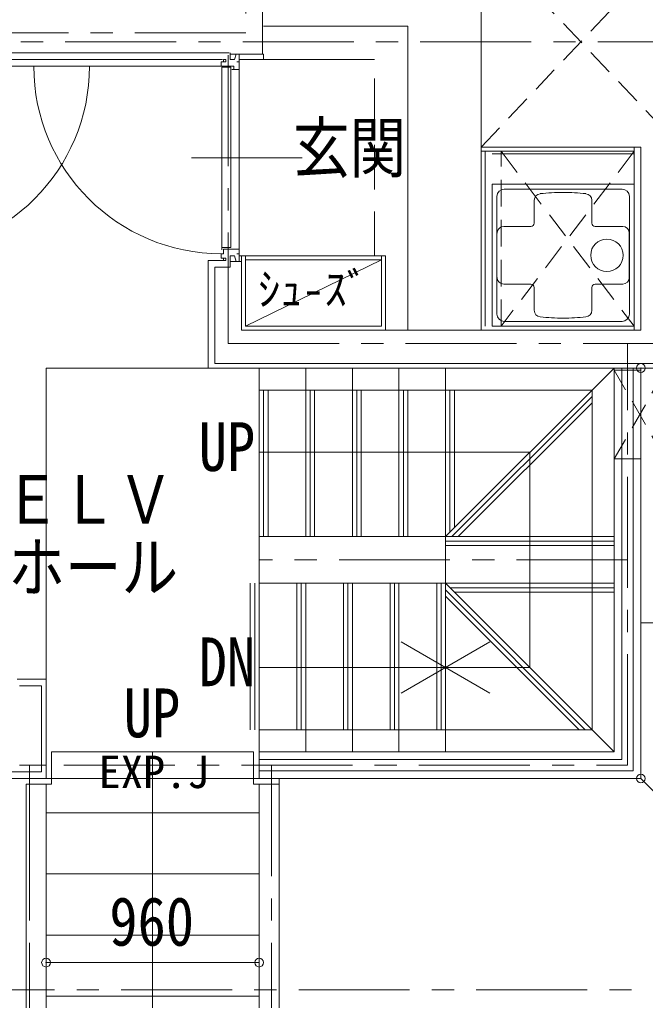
# Model space of a CAD drawing. Units: millimetres at full size; details may follow other scales. Extents: x -443943 to 462275, y -43546 to 79452.
# Drawn here: x -14031 to -11211, y -7011 to -2591 of the extents above; entities that cross this region are included whole.
import ezdxf
from ezdxf.enums import TextEntityAlignment as Align

# ---------------------------------------------------------------- set-up
doc = ezdxf.new("R2010")
doc.units = ezdxf.units.MM
doc.header["$LTSCALE"] = 100
doc.header["$PDMODE"] = 32
doc.header["$PDSIZE"] = 40
for name, pattern in [('CHAIN1', [8, 5, -1, 1, -1]), ('DASHED1', [1.8, 1.2, -0.6]), ('DASHED2', [3, 2, -1]), ('DASHED3', [4, 3, -1])]:
    doc.linetypes.add(name, pattern=pattern)
for name, color, linetype, lineweight in [('0-0_仕上', 4, 'Continuous', 9), ('4-B_E-PANL', 1, 'Continuous', 18), ('4-F__', 4, 'Continuous', 9), ('8-1_通り芯', 7, 'Continuous', 15), ('8-8_強調', 4, 'DASHED3', 9)]:
    doc.layers.add(name, color=color, linetype=linetype, lineweight=lineweight)
doc.styles.add('ＭＳ ゴシック', font='')
doc.styles.get('ＭＳ ゴシック').set_extended_font_data('MS Gothic')

# ---------------------------------------------------------------- blocks, each defined once
blk = doc.blocks.new('洗濯パン640')
at = {"layer": '8-8_強調', "linetype": 'Continuous'}
for p, q in [((-337.5, 320), (302.5, 320)), ((-337.5, -320), (-337.5, 320)), ((302.5, 320), (302.5, -320)), ((-283, 298), (248, 298)), ((-316, -265), (-316, 265)), ((-148, 145), (-148, 247.8)), ((112, 145), (112, 247.8)), ((281, -265), (281, 265)), ((-163, 130), (-285.5, 130)), ((127, 130), (250.5, 130)), ((280.5, -100), (280.5, 100)), ((-163, -130), (-285.5, -130)), ((127, -130), (250.5, -130)), ((-148, -145), (-148, -247.8)), ((112, -145), (112, -247.8)), ((248, -298), (-283, -298)), ((302.5, -320), (-337.5, -320))]:
    blk.add_line(p, q, dxfattribs=at)
blk.add_circle((179.5, 0), 73, dxfattribs=at)
for centre, radius, start, end in [((-283, 265), 33, 90, 180), ((-118, 247.8), 30, 95.9172, 180), ((-18, -717), 1000, 90, 95.9173), ((-18, -717), 1000, 84.0827, 90), ((82, 247.8), 30, 0, 84.0828), ((248, 265), 33, 0, 90), ((-163, 145), 15, 270, 0), ((127, 145), 15, 180, 270), ((-285.5, 100), 30, 90, 180), ((250.5, 100), 30, 0, 90), ((-285.5, -100), 30, 180, 270), ((-163, -145), 15, 0, 90), ((127, -145), 15, 90, 180), ((250.5, -100), 30, 270, 0), ((-283, -265), 33, 180, 270), ((-118, -247.8), 30, 180, 264.0827), ((82, -247.8), 30, 275.9173, 0), ((248, -265), 33, 270, 0), ((-18, 717), 1000, 264.0827, 270), ((-18, 717), 1000, 270, 275.9173)]:
    blk.add_arc(centre, radius, start, end, dxfattribs=at)

msp = doc.modelspace()

# ---------------------------------------------------------------- linework, layer by layer
at = {"layer": '0-0_仕上', "color": 3, "lineweight": 20}
for p, q in [((-12936.2, -2745.9), (-12936.2, -1188.9)), ((-11951.7, -2215.9), (-11951.7, -3165.9)), ((-14601.2, -2740.9), (-13086.2, -2740.9)), ((-13082.2, -2740.9), (-13082.2, -2770.9)), ((-13082.2, -2770.9), (-13062.2, -2770.9)), ((-13062.2, -2770.9), (-13055.5, -2745.9)), ((-13055.5, -2745.9), (-12932.2, -2745.9)), ((-13082.2, -3655.9), (-13082.2, -3705.9)), ((-13062.2, -3655.9), (-13082.2, -3655.9)), ((-13055.5, -3680.9), (-13062.2, -3655.9)), ((-13151.7, -3705.9), (-13151.7, -4140.9)), ((-13082.2, -3705.9), (-13151.7, -3705.9)), ((-13031.7, -3680.9), (-13055.5, -3680.9)), ((-13031.7, -3680.9), (-13031.7, -3990.9)), ((-13031.7, -3990.9), (-11231.7, -3990.9)), ((-11051.7, -4140.9), (-13151.7, -4140.9)), ((-12951.7, -5130.9), (-12951.7, -4910.9)), ((-12951.7, -4920.9), (-12111.7, -4920.9)), ((-12111.7, -5130.9), (-12111.7, -4910.9)), ((-12111.7, -5130.9), (-12951.7, -5130.9)), ((-14031.7, -5593.5), (-13931.7, -5593.5)), ((-13931.7, -5593.5), (-13931.7, -5980.9)), ((-13931.7, -5980.9), (-14531.7, -5980.9))]:
    msp.add_line(p, q, dxfattribs=at)
at = {"layer": '0-0_仕上', "linetype": 'CHAIN1'}
for p, q in [((-13011.2, -1263.9), (-13011.2, -2650.9)), ((-13011.2, -2650.9), (-14718.7, -2650.9)), ((-13091.7, -4050.9), (-13091.7, -2650.9)), ((-7725.4, -2690.9), (-19955.9, -2690.9)), ((-13091.7, -4050.9), (-11141.7, -4050.9)), ((-11291.7, -5950.9), (-11291.7, -4050.9)), ((-13911.7, -4160.9), (-13911.7, -5950.9)), ((-13181.7, -4160.9), (-13911.7, -4160.9)), ((-11291.7, -5025.9), (-12951.7, -5025.9)), ((-14631.7, -5950.9), (-11291.7, -5950.9)), ((-13986.7, -5950.9), (-13986.7, -7563.1)), ((-12896.7, -5950.9), (-12896.7, -7563.1))]:
    msp.add_line(p, q, dxfattribs=at)
at = {"layer": '0-0_仕上', "color": 3, "linetype": 'DASHED1', "lineweight": 20}
for p, q in [((-11951.7, -2215.9), (-11051.7, -3165.9)), ((-11951.7, -3165.9), (-11051.7, -2215.9)), ((-13082.2, -2745.9), (-13055.5, -2745.9)), ((-11051.7, -3165.9), (-11231.7, -3165.9)), ((-13055.5, -3680.9), (-13082.2, -3680.9))]:
    msp.add_line(p, q, dxfattribs=at)
at = {"layer": '0-0_仕上', "color": 7, "lineweight": 15}
for p, q in [((-12932.2, -2620.9), (-12282.2, -2620.9)), ((-12282.2, -2620.9), (-12282.2, -3990.9)), ((-14581.2, -2770.9), (-13116.2, -2770.9)), ((-13122.2, -2780.9), (-13102.2, -2780.9)), ((-13122.2, -2780.9), (-13122.2, -2800.9)), ((-13102.2, -2770.9), (-13112.2, -2770.9)), ((-13112.2, -2770.9), (-13112.2, -2780.9)), ((-13102.2, -2780.9), (-13102.2, -2770.9)), ((-13042.2, -2780.9), (-13052.2, -2780.9)), ((-13042.2, -2745.9), (-13042.2, -3680.9)), ((-12432.2, -2770.9), (-13042.2, -2770.9)), ((-12932.2, -2770.9), (-12932.2, -2745.9)), ((-13065.2, -2800.9), (-14618.2, -2800.9)), ((-13119.2, -3628.4), (-13119.2, -2804.9)), ((-13119.2, -2804.9), (-13079.2, -2804.9)), ((-13079.2, -2804.9), (-13079.2, -3617.9)), ((-13075.2, -2815.9), (-13042.2, -2815.9)), ((-13065.2, -2800.9), (-13065.2, -2815.9)), ((-11261.7, -3990.9), (-11261.7, -3165.9)), ((-13257.2, -3213.4), (-12757.2, -3213.4)), ((-11261.7, -3183.9), (-11951.7, -3183.9)), ((-11933.7, -3183.9), (-11933.7, -3972.9)), ((-11901.7, -3195.9), (-11261.7, -3195.9)), ((-13079.2, -3617.9), (-13119.2, -3617.9)), ((-13122.2, -3645.9), (-13112.2, -3645.9)), ((-13122.2, -3665.9), (-13122.2, -3645.9)), ((-13102.2, -3665.9), (-13122.2, -3665.9)), ((-13112.2, -3625.9), (-13042.2, -3625.9)), ((-13112.2, -3645.9), (-13112.2, -3625.9)), ((-13112.2, -3665.9), (-13112.2, -3675.9)), ((-13102.2, -3675.9), (-13102.2, -3665.9)), ((-13042.2, -3645.9), (-13052.2, -3645.9)), ((-12381.7, -3655.9), (-13042.2, -3655.9)), ((-13031.7, -3655.9), (-13031.7, -3680.9)), ((-12399.7, -3972.9), (-12399.7, -3655.9)), ((-12381.7, -3990.9), (-12381.7, -3655.9)), ((-13181.7, -3675.9), (-13181.7, -4160.9)), ((-13181.7, -3675.9), (-13102.2, -3675.9)), ((-13013.7, -3673.9), (-12399.7, -3673.9)), ((-11261.7, -3990.9), (-11956.7, -3990.9)), ((-11021.7, -4160.9), (-13181.7, -4160.9)), ((-12951.7, -4910.9), (-12951.7, -4160.9)), ((-12741.7, -4920.9), (-12741.7, -4160.9)), ((-12531.7, -4160.9), (-12531.7, -4920.9)), ((-12321.7, -4920.9), (-12321.7, -4160.9)), ((-12111.7, -4920.9), (-12111.7, -4160.9)), ((-11351.7, -4160.9), (-12111.7, -4920.9)), ((-11351.7, -5890.9), (-11351.7, -4160.9)), ((-11231.7, -4160.9), (-11231.7, -6010.9)), ((-11731.7, -4540.9), (-12951.7, -4540.9)), ((-11731.7, -5510.9), (-11731.7, -4540.9)), ((-12111.7, -4920.9), (-11351.7, -4920.9)), ((-12951.7, -6010.9), (-12951.7, -5130.9)), ((-12741.7, -5130.9), (-12741.7, -5890.9)), ((-12531.7, -5890.9), (-12531.7, -5130.9)), ((-12321.7, -5130.9), (-12321.7, -5890.9)), ((-12111.7, -5130.9), (-11351.7, -5130.9)), ((-12111.7, -5130.9), (-12111.7, -5890.9)), ((-11351.7, -5890.9), (-12111.7, -5130.9)), ((-7790.2, -5309), (-11231, -5309)), ((-12311.7, -5626.4), (-11911.7, -5395.5)), ((-11911.7, -5626.4), (-12311.7, -5395.5)), ((-12951.7, -5510.9), (-11731.7, -5510.9)), ((-13431.7, -5890.9), (-13431.7, -7288.1)), ((-12951.7, -5890.9), (-11351.7, -5890.9)), ((-13911.7, -6010.9), (-11231.7, -6010.9)), ((-13911.7, -6840.3), (-12951.7, -6840.3))]:
    msp.add_line(p, q, dxfattribs=at)
at = {"layer": '0-0_仕上', "color": 1, "linetype": 'DASHED2', "lineweight": 18}
msp.add_line((-12432.2, -3655.9), (-12432.2, -2770.9), dxfattribs=at)
at = {"layer": '0-0_仕上', "color": 7, "linetype": 'DASHED1', "lineweight": 15}
for p, q in [((-11861.7, -3183.9), (-11261.7, -3972.9)), ((-11861.7, -3972.9), (-11861.7, -3183.9)), ((-11261.7, -3183.9), (-11861.7, -3972.9)), ((-11351.7, -4170.9), (-11121.7, -4170.9)), ((-11121.7, -4570.9), (-11351.7, -4170.9)), ((-11121.7, -4170.9), (-11351.7, -4570.9)), ((-11351.7, -4570.9), (-11121.7, -4570.9))]:
    msp.add_line(p, q, dxfattribs=at)
at = {"layer": '0-0_仕上'}
for p, q in [((-13013.7, -3972.9), (-12399.7, -3673.9)), ((-11316.7, -4160.9), (-11316.7, -5925.9)), ((-11266.7, -5975.9), (-11266.7, -4160.9)), ((-11451.7, -4260.9), (-12951.7, -4260.9)), ((-12931.7, -4260.9), (-12931.7, -4920.9)), ((-12911.7, -4260.9), (-12911.7, -4920.9)), ((-12721.7, -4260.9), (-12721.7, -4920.9)), ((-12701.7, -4920.9), (-12701.7, -4260.9)), ((-12511.7, -4920.9), (-12511.7, -4260.9)), ((-12491.7, -4260.9), (-12491.7, -4920.9)), ((-12301.7, -4260.9), (-12301.7, -4920.9)), ((-12281.7, -4920.9), (-12281.7, -4260.9)), ((-12091.7, -4260.9), (-12091.7, -4900.9)), ((-12071.7, -4260.9), (-12071.7, -4880.9)), ((-11451.7, -4260.9), (-11451.7, -5790.9)), ((-12083.4, -4920.9), (-11451.7, -4289.2)), ((-12055.1, -4920.9), (-11451.7, -4317.5)), ((-11351.7, -4940.9), (-12111.7, -4940.9)), ((-12111.7, -4960.9), (-11351.7, -4960.9)), ((-12991.7, -5790.9), (-12991.7, -5130.9)), ((-12971.7, -5130.9), (-12971.7, -5790.9)), ((-12781.7, -5130.9), (-12781.7, -5790.9)), ((-12761.7, -5790.9), (-12761.7, -5130.9)), ((-12571.7, -5790.9), (-12571.7, -5130.9)), ((-12551.7, -5130.9), (-12551.7, -5790.9)), ((-12361.7, -5130.9), (-12361.7, -5790.9)), ((-12341.7, -5790.9), (-12341.7, -5130.9)), ((-12151.7, -5790.9), (-12151.7, -5130.9)), ((-12131.7, -5790.9), (-12131.7, -5130.9)), ((-12111.7, -5161.3), (-11482, -5790.9)), ((-11351.7, -5150.9), (-12091.7, -5150.9)), ((-12071.7, -5170.9), (-11351.7, -5170.9)), ((-11510.3, -5790.9), (-12111.7, -5189.6)), ((-11451.7, -5790.9), (-12951.7, -5790.9)), ((-11316.7, -5925.9), (-12951.7, -5925.9)), ((-12951.7, -5975.9), (-11266.7, -5975.9))]:
    msp.add_line(p, q, dxfattribs=at)
at = {"layer": '0-0_仕上', "color": 7, "lineweight": 18}
for p, q in [((-13911.7, -5563.5), (-14041.7, -5563.5)), ((-13911.7, -6010.9), (-13911.7, -5563.5)), ((-13911.7, -6010.9), (-14501.7, -6010.9))]:
    msp.add_line(p, q, dxfattribs=at)
at = {"layer": '0-0_仕上', "color": 2, "lineweight": 15}
for p, q in [((-13886.7, -5890.9), (-13886.7, -6035.9)), ((-12976.7, -5890.9), (-13886.7, -5890.9)), ((-12976.7, -5890.9), (-12976.7, -6035.9)), ((-14001.7, -6035.9), (-13886.7, -6035.9)), ((-14001.7, -6035.9), (-14001.7, -7488.1)), ((-13911.7, -6035.9), (-13911.7, -7488.1)), ((-12976.7, -6035.9), (-12861.7, -6035.9)), ((-12951.7, -6035.9), (-12951.7, -7488.1)), ((-12861.7, -6035.9), (-12861.7, -7488.1)), ((-13911.7, -6166.1), (-12951.7, -6166.1)), ((-13911.7, -6441.1), (-12951.7, -6441.1)), ((-13911.7, -6716.1), (-12951.7, -6716.1)), ((-13911.7, -6991.1), (-12951.7, -6991.1))]:
    msp.add_line(p, q, dxfattribs=at)
at = {"layer": '0-0_仕上', "color": 7, "lineweight": 15}
for points in [[(-11261.7, -3165.9), (-11951.7, -3165.9), (-11951.7, -3990.9)], [(-13013.7, -3655.9), (-13013.7, -3972.9), (-12399.7, -3972.9)]]:
    msp.add_lwpolyline(points, dxfattribs=at)
at = {"layer": '0-0_仕上', "color": 3, "lineweight": 20}
msp.add_lwpolyline([(-11951.7, -3165.9), (-11231.7, -3165.9), (-11231.7, -3990.9)], dxfattribs=at)
at = {"layer": '0-0_仕上', "color": 7, "lineweight": 15}
for centre, start, end in [((-14561.2, -2800.9), 270, 0), ((-13122.2, -2800.9), 180, 270)]:
    msp.add_arc(centre, 845, start, end, dxfattribs=at)
at = {"layer": '0-0_仕上', "color": 7}
for p in [(-11231.7, -4160.9), (-13911.7, -6840.3), (-12951.7, -6840.3)]:
    msp.add_point(p, dxfattribs=at)
at = {"layer": '4-B_E-PANL'}
msp.add_line((-11231.7, -6010.9), (-9817.4, -7425.2), dxfattribs=at)
msp.add_point((-11231.7, -6010.9), dxfattribs=at)
at = {"layer": '4-F__', "linetype": 'CHAIN1'}
msp.add_line((-10673.5, -6963.1), (-17004.2, -6963.1), dxfattribs=at)
at = {"layer": '8-1_通り芯', "color": 2}
for p, q in [((-13911.7, -4160.9), (-13911.7, -5950.9)), ((-13911.7, -4160.9), (-11231.7, -4160.9)), ((-13986.7, -5950.9), (-13911.7, -5950.9))]:
    msp.add_line(p, q, dxfattribs=at)
at = {"layer": '8-1_通り芯', "color": 4, "linetype": 'DASHED3', "lineweight": 9}
for p, q in [((-11231.7, -6010.9), (-11231.7, -4160.9)), ((-13986.7, -5950.9), (-13986.7, -7563.1))]:
    msp.add_line(p, q, dxfattribs=at)
msp.add_lwpolyline([(-11231.7, -6010.9), (-12861.7, -6010.9), (-12861.7, -7563.1)], dxfattribs=at)

# ---------------------------------------------------------------- block references
at = {"layer": '0-0_仕上'}
msp.add_blockref('洗濯パン640', (-11564.1, -3652.9), dxfattribs=at)

# ---------------------------------------------------------------- texts
at = {"layer": '0-0_仕上', "color": 7, "style": 'ＭＳ ゴシック', "width": 0.85}
for s, p in [('玄関', (-12799, -3344.2)), ('UP', (-13224, -4690.9)), ('ＥＬＶ', (-14101.5, -4929.1)), ('ホール', (-14081.8, -5234.5)), ('DN', (-13224, -5660.9)), ('UP', (-13561.7, -5890.9)), ('960', (-13626.7, -6830.3))]:
    msp.add_text(s, height=219.9, dxfattribs=at).set_placement(p, align=Align.BOTTOM_LEFT)
at = {"layer": '0-0_仕上', "style": 'ＭＳ ゴシック'}
for s, p in [('ｼｭ-ｽﾞ', (-12956.7, -3923.4)), ('EXP.J', (-13674.8, -6098.1))]:
    msp.add_text(s, height=146.6, dxfattribs=at).set_placement(p, align=Align.BOTTOM_LEFT)

doc.saveas('drawing.dxf')
